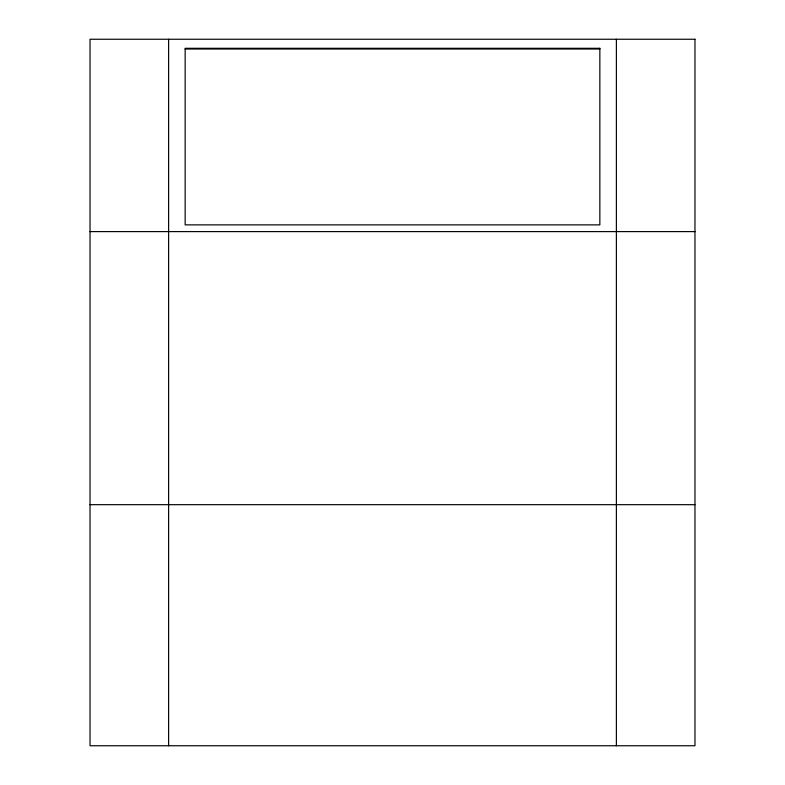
<?xml version="1.0" encoding="UTF-8"?>
<svg xmlns="http://www.w3.org/2000/svg" width="785" height="785" viewBox="0 0 785 785"><rect width="100%" height="100%" fill="white"/><g stroke="black" fill="none" stroke-linecap="round" stroke-linejoin="round"><path stroke-width="1.18" d="M185.152 49.033L599.848 49.033M90.03 231.604L694.97 231.604M90.03 504.677L694.97 504.677M616.382 39.25L616.382 745.75M168.618 39.25L168.618 745.75M694.97 39.25L90.03 39.25L90.03 745.75L694.97 745.75L694.97 39.25M599.848 48.297L185.152 48.297L185.152 224.873L599.848 224.873L599.848 48.297"/></g></svg>
